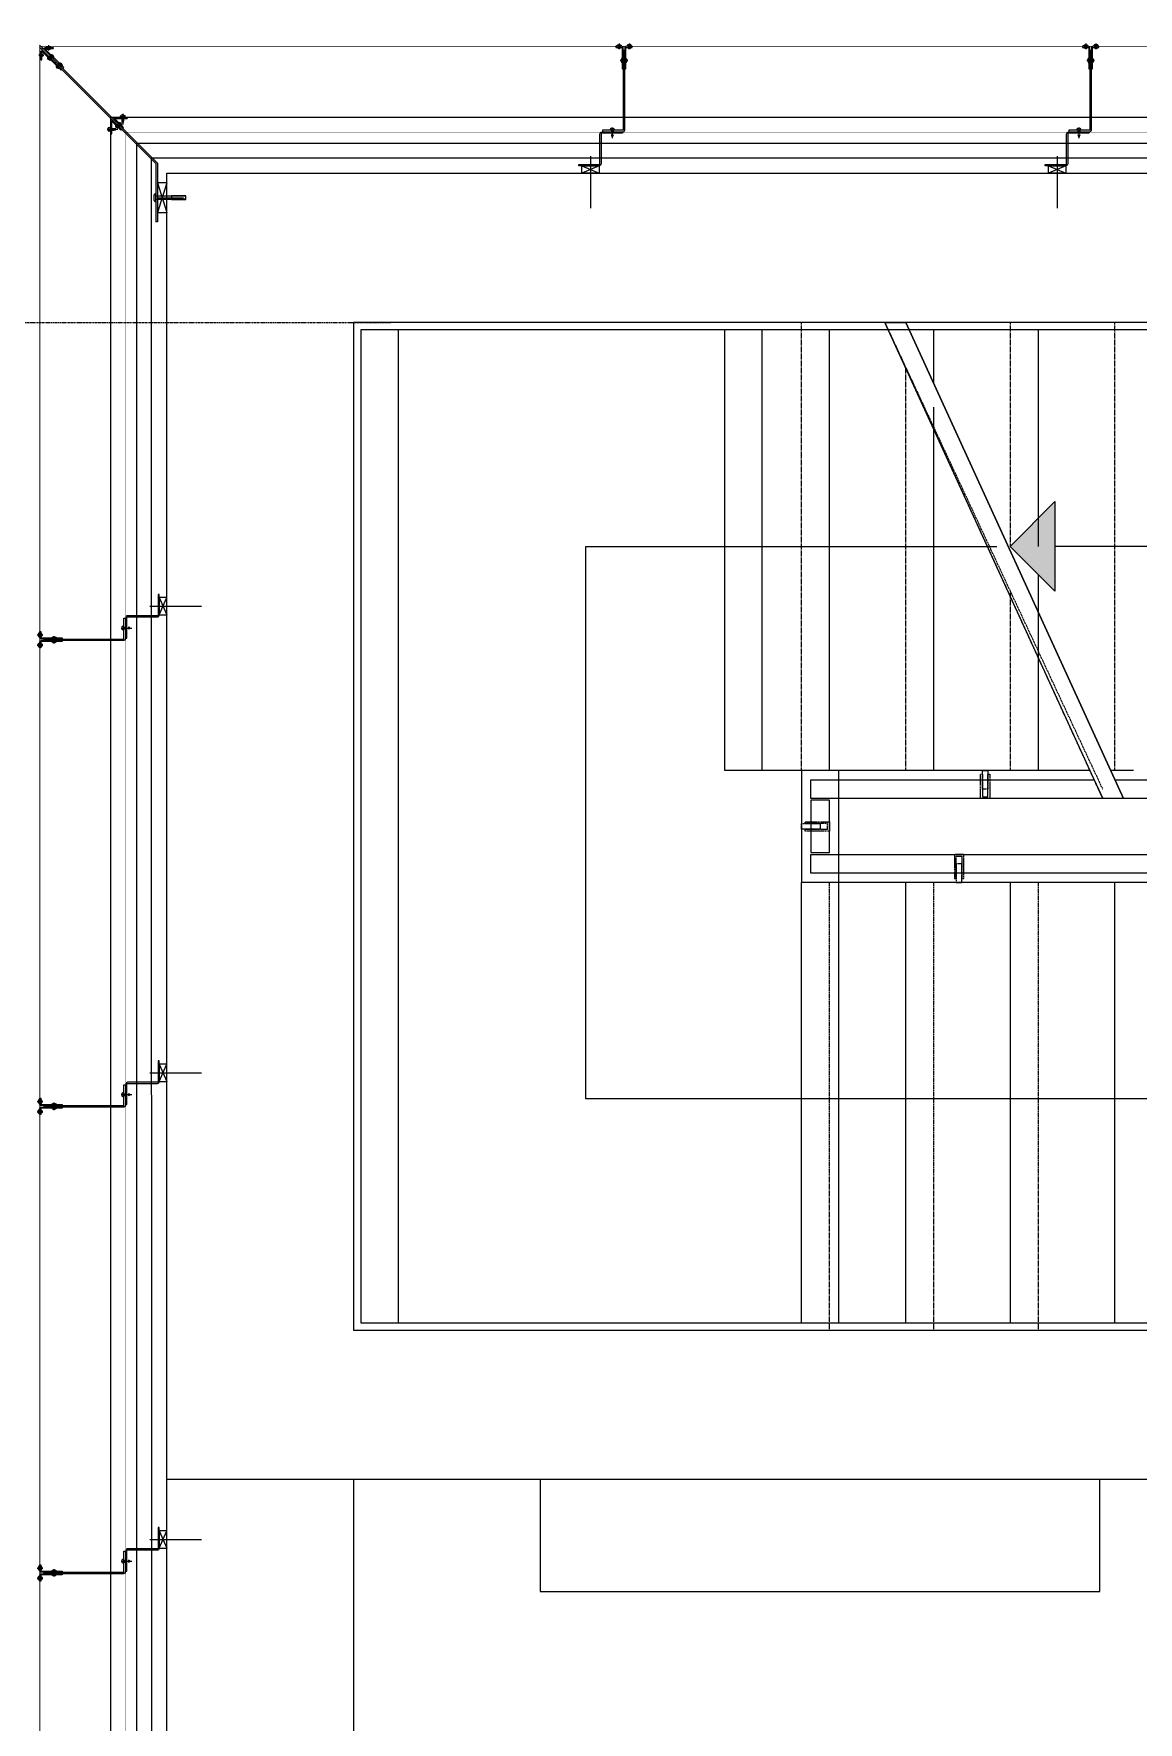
# Model space of a CAD drawing. Extents: x -2749 to 23780, y -1311 to 8245.
# Drawn here: x 7071.9 to 7367.8, y 2410 to 2862.4 of the extents above; entities that cross this region are included whole.
import ezdxf
from ezdxf.xclip import XClip

# ---------------------------------------------------------------- set-up
doc = ezdxf.new("R2010")
doc.units = 0
doc.header["$MEASUREMENT"] = 0
doc.header["$XCLIPFRAME"] = 0
for name, pattern in [('DASHDOT2', [0.5, 0.25, -0.125, 0, -0.125]), ('DOT2', [0.125, 0, -0.125]), ('HIDDEN', [0.375, 0.25, -0.125])]:
    doc.linetypes.add(name, pattern=pattern)
doc.layers.get('0').update_dxf_attribs({"color": 9, "lineweight": 9})
for name, color, linetype, lineweight in [('01', 9, 'Continuous', 9), ('06B', 9, 'Continuous', 9), ('06D', 9, 'Continuous', 9), ('10', 9, 'Continuous', 9), ('14', 9, 'Continuous', 9), ('19', 9, 'Continuous', 9), ('19D', 9, 'DOT2', 9), ('20', 9, 'DOT2', 9), ('24', 9, 'DASHDOT2', 9), ('33', 9, 'BATTING', 9), ('35', 9, 'Continuous', 9), ('40', 9, 'Continuous', 9), ('40B', 9, 'Continuous', 9)]:
    doc.layers.add(name, color=color, linetype=linetype, lineweight=lineweight)
doc.linetypes.add('BATTING', pattern='A,0.0001,-0.1,[134,ltypeshp.shx,S=0.1,R=0,X=-0.1,Y=0],-0.2,[134,ltypeshp.shx,S=0.1,R=180,X=0.1,Y=0],-0.1', length=0.4001)

# ---------------------------------------------------------------- blocks, each defined once
blk = doc.blocks.new('p-cephe_kose profili')
at = {"linetype": 'Continuous', "lineweight": 13}
for p, q in [((-2.75, 12.75), (-3.15, 12.75)), ((-3.15, -2.87), (-3.15, 12.75)), ((-2.75, -3.03), (-2.75, 12.75)), ((-3.15, -2.87), (-30.14, -29.86)), ((-2.75, -3.03), (-29.86, -30.14)), ((-34, -30.65), (-34, -32.75)), ((-34, -30.65), (-33.7, -30.65)), ((-33.85, -33.57), (-30.14, -29.86)), ((-33.7, -30.65), (-33.7, -32.75)), ((-33.57, -33.85), (-29.86, -30.14)), ((-33.53, -32.82), (-28.58, -27.87)), ((-33.32, -33.03), (-28.37, -28.08)), ((-28.08, -28.37), (-33.03, -33.32)), ((-27.87, -28.58), (-32.82, -33.53)), ((-30.14, -29.86), (-29.86, -30.14)), ((-29.86, -30.14), (-30.14, -29.86)), ((-28.37, -28.08), (-28.58, -27.87)), ((-28.08, -28.37), (-27.87, -28.58)), ((-33.85, -33.57), (-40.45, -40.17)), ((-33.57, -33.85), (-40.17, -40.45)), ((-33.57, -33.85), (-33.85, -33.57)), ((-32.75, -33.7), (-30.65, -33.7)), ((-32.75, -34), (-30.65, -34)), ((-30.65, -34), (-30.65, -33.7)), ((-40.45, -40.17), (-40.17, -40.45))]:
    blk.add_line(p, q, dxfattribs=at)
at = {"linetype": 'Continuous', "lineweight": 5}
for p, q in [((-2.75, 2.25), (-0.25, 10.25)), ((-0.25, 2.25), (-2.75, 10.25)), ((-3.15, 6.69), (1.05, 6.69)), ((1.05, 5.81), (-3.15, 5.81)), ((-2.73, 6.25), (4.2, 6.25)), ((4.85, 6.62), (1.05, 6.62)), ((4.85, 5.88), (1.05, 5.88))]:
    blk.add_line(p, q, dxfattribs=at)
for p, q in [((-16.23, -12.06), (-13.36, -12.06)), ((-15.99, -11.97), (-15.95, -11.97)), ((-15.99, -12.15), (-15.95, -12.15)), ((-15.95, -11.97), (-15.95, -12.15)), ((-15.5, -12.68), (-15.5, -11.44)), ((-15.41, -11.82), (-15.23, -11.82)), ((-15.41, -12.3), (-15.32, -12.3)), ((-15.32, -12.3), (-15.14, -12.3)), ((-15.3, -12.02), (-15.28, -12.37)), ((-15.23, -11.82), (-15.05, -11.82)), ((-15.19, -11.74), (-15.1, -12.37)), ((-15.14, -12.3), (-14.96, -12.3)), ((-15.05, -11.82), (-14.87, -11.82)), ((-15.01, -11.74), (-14.92, -12.37)), ((-14.96, -12.3), (-14.78, -12.3)), ((-14.87, -11.82), (-14.69, -11.82)), ((-14.83, -11.74), (-14.74, -12.37)), ((-14.78, -12.3), (-14.6, -12.3)), ((-14.69, -11.82), (-14.51, -11.82)), ((-14.65, -11.74), (-14.56, -12.37)), ((-14.6, -12.3), (-14.42, -12.3)), ((-14.51, -11.82), (-14.33, -11.82)), ((-14.47, -11.74), (-14.38, -12.37)), ((-14.42, -12.3), (-14.24, -12.3)), ((-14.33, -11.82), (-13.6, -12.06)), ((-14.29, -11.74), (-14.2, -12.37)), ((-14.24, -12.3), (-13.6, -12.06)), ((-14.1, -11.79), (-14.03, -12.33)), ((-12.06, -16.24), (-12.06, -13.37)), ((-12.68, -15.51), (-11.44, -15.51)), ((-11.74, -14.3), (-12.37, -14.21)), ((-11.74, -14.48), (-12.37, -14.39)), ((-11.74, -14.66), (-12.37, -14.57)), ((-11.74, -14.84), (-12.37, -14.75)), ((-11.74, -15.02), (-12.37, -14.93)), ((-11.74, -15.2), (-12.37, -15.11)), ((-12.02, -15.31), (-12.37, -15.29)), ((-11.79, -14.11), (-12.33, -14.03)), ((-12.3, -14.25), (-12.06, -13.61)), ((-12.3, -14.43), (-12.3, -14.25)), ((-12.3, -14.61), (-12.3, -14.43)), ((-12.3, -14.79), (-12.3, -14.61)), ((-12.3, -14.97), (-12.3, -14.79)), ((-12.3, -15.15), (-12.3, -14.97)), ((-12.3, -15.33), (-12.3, -15.15)), ((-12.3, -15.42), (-12.3, -15.33)), ((-12.15, -15.99), (-12.15, -15.96)), ((-11.97, -15.96), (-12.15, -15.96)), ((-11.82, -14.34), (-12.06, -13.61)), ((-11.97, -15.99), (-11.97, -15.96)), ((-11.82, -14.52), (-11.82, -14.34)), ((-11.82, -14.7), (-11.82, -14.52)), ((-11.82, -14.88), (-11.82, -14.7)), ((-11.82, -15.06), (-11.82, -14.88)), ((-11.82, -15.24), (-11.82, -15.06)), ((-11.82, -15.42), (-11.82, -15.24))]:
    blk.add_line(p, q)
at = {"linetype": 'Continuous', "lineweight": 18}
for p, q in [((-15.25, -10.86), (-15.25, -14)), ((-15.25, -10.86), (-14.95, -10.86)), ((-14.95, -10.86), (-14.95, -14)), ((-14.78, -14.07), (-12.56, -11.86)), ((-14.57, -14.28), (-12.35, -12.07)), ((-12.07, -12.35), (-14.28, -14.57)), ((-11.86, -12.56), (-14.07, -14.78)), ((-12.35, -12.07), (-12.56, -11.86)), ((-12.07, -12.35), (-11.86, -12.56)), ((-14, -14.95), (-10.86, -14.95)), ((-14, -15.25), (-10.86, -15.25)), ((-10.86, -15.25), (-10.86, -14.95))]:
    blk.add_line(p, q, dxfattribs=at)
at = {"lineweight": 5}
for p, q in [((-13.02, -13.73), (-13.73, -13.02)), ((-13.29, -13.01), (-13.66, -13.38)), ((-13.65, -12.66), (-12.44, -13.86)), ((-13.29, -13.01), (-13.52, -13.23)), ((-13.52, -13.23), (-13.29, -13.01)), ((-13.29, -13.01), (-12.92, -12.64)), ((-13.29, -13.01), (-13.07, -12.79)), ((-13.07, -12.79), (-13.29, -13.01)), ((-12.57, -13.28), (-13.28, -12.57)), ((-12.8, -13.5), (-13.27, -13.98)), ((-12.8, -13.5), (-12.32, -13.03)), ((-34.1, -31.92), (-34.1, -31.37)), ((-34.1, -31.66), (-33.7, -31.66)), ((-33.7, -31.92), (-33.7, -31.48)), ((-33.7, -31.92), (-33.7, -31.66)), ((-33.7, -31.66), (-33.7, -31.92)), ((-31.22, -31.93), (-31.93, -31.22)), ((-31.49, -31.21), (-31.86, -31.58)), ((-31.85, -30.86), (-30.64, -32.06)), ((-31.49, -31.21), (-31.71, -31.43)), ((-31.71, -31.43), (-31.49, -31.21)), ((-31.49, -31.21), (-31.12, -30.84)), ((-31.49, -31.21), (-31.27, -30.99)), ((-31.27, -30.99), (-31.49, -31.21)), ((-30.77, -31.48), (-31.48, -30.77)), ((-31, -31.7), (-30.52, -31.23)), ((-28.94, -29.65), (-29.65, -28.94)), ((-29.22, -28.93), (-29.59, -29.3)), ((-29.57, -28.58), (-28.37, -29.78)), ((-29.22, -28.93), (-29.44, -29.16)), ((-29.44, -29.16), (-29.22, -28.93)), ((-29.22, -28.93), (-28.84, -28.56)), ((-29.22, -28.93), (-28.99, -28.71)), ((-28.99, -28.71), (-29.22, -28.93)), ((-28.5, -29.21), (-29.21, -28.5)), ((-28.72, -29.43), (-29.2, -29.91)), ((-28.72, -29.43), (-28.24, -28.95)), ((-34.6, -31.92), (-33.2, -31.92)), ((-34.1, -31.92), (-34.1, -32.47)), ((-34.1, -32.18), (-33.7, -32.18)), ((-33.7, -31.92), (-33.7, -32.36)), ((-33.7, -31.92), (-33.7, -32.18)), ((-33.7, -32.18), (-33.7, -31.92)), ((-31.92, -34.1), (-32.47, -34.1)), ((-31.92, -33.7), (-32.36, -33.7)), ((-31.92, -33.7), (-32.18, -33.7)), ((-32.18, -33.7), (-31.92, -33.7)), ((-32.18, -34.1), (-32.18, -33.7)), ((-31.92, -34.6), (-31.92, -33.2)), ((-31.92, -33.7), (-31.66, -33.7)), ((-31.92, -33.7), (-31.48, -33.7)), ((-31.66, -33.7), (-31.92, -33.7)), ((-31.92, -34.1), (-31.37, -34.1)), ((-31.66, -34.1), (-31.66, -33.7)), ((-31, -31.7), (-31.47, -32.18))]:
    blk.add_line(p, q, dxfattribs=at)
at = {"lineweight": 0}
blk.add_line((-34, -32.75), (-34, -30.75), dxfattribs=at)
at = {"linetype": 'Continuous', "lineweight": 5}
for points in [[(-2.75, 10.25), (-0.25, 10.25), (-0.25, 2.25), (-2.75, 2.25)], [(1.05, 6.75), (4.85, 6.75), (4.85, 5.75), (1.05, 5.75)]]:
    blk.add_lwpolyline(points, close=True, dxfattribs=at)
blk.add_lwpolyline([(-38.03, -37.75), (-37.75, -38.03)])
for centre, radius, start, end in [((-14.88, -12.06), 1.11, 166.6402, 175.4788), ((-14.88, -12.06), 1.11, 184.5212, 193.3598), ((-15.5, -11.91), 0.473, 90, 166.6402), ((-15.5, -12.21), 0.473, 193.3598, 270), ((-15.41, -11.73), 0.09, 180, 270), ((-15.41, -12.39), 0.09, 90, 180), ((-12.21, -15.51), 0.473, 180, 256.6402), ((-12.39, -15.42), 0.09, 270, 0), ((-12.06, -14.89), 1.11, 256.6402, 265.4788), ((-12.06, -14.89), 1.11, 274.5212, 283.3598), ((-11.73, -15.42), 0.09, 180, 270), ((-11.91, -15.51), 0.473, 283.3598, 360)]:
    blk.add_arc(centre, radius, start, end)
at = {"lineweight": 5}
for centre, radius, start, end in [((-13.35, -12.95), 0.57, 67.9194, 202.0806), ((-13.23, -13.07), 0.909, 267.075, 2.925), ((-33.62, -31.92), 0.732, 131.1905, 228.8095), ((-33.83, -31.92), 0.46, 286.9574, 73.0426), ((-31.55, -31.15), 0.57, 67.9194, 202.0806), ((-31.43, -31.27), 0.909, 267.075, 2.925), ((-29.27, -28.88), 0.57, 67.9194, 202.0806), ((-29.15, -29), 0.909, 267.075, 2.925), ((-31.92, -33.62), 0.732, 221.1905, 318.8095), ((-31.92, -33.83), 0.46, 16.9574, 163.0426)]:
    blk.add_arc(centre, radius, start, end, dxfattribs=at)
at = {"linetype": 'Continuous', "lineweight": 18}
for centre, radius, start, end in [((-14.85, -14), 0.4, 180, 315), ((-14.85, -14), 0.1, 180, 315), ((-14, -14.85), 0.4, 135, 270), ((-14, -14.85), 0.1, 135, 270)]:
    blk.add_arc(centre, radius, start, end, dxfattribs=at)
at = {"linetype": 'Continuous', "lineweight": 13}
for centre, radius, start, end in [((-33.6, -32.75), 0.4, 180, 315), ((-33.6, -32.75), 0.1, 180, 315), ((-32.75, -33.6), 0.4, 135, 270), ((-32.75, -33.6), 0.1, 135, 270)]:
    blk.add_arc(centre, radius, start, end, dxfattribs=at)
at = {"linetype": 'Continuous', "lineweight": 5}
blk.add_rational_spline([(-3.15, 7.25), (-3.22, 7.25), (-3.29, 7.25), (-3.63, 7.25), (-3.68, 6.91), (-3.7, 6.83), (-3.71, 6.75), (-3.79, 6.25), (-3.71, 5.75), (-3.7, 5.67), (-3.68, 5.59), (-3.63, 5.25), (-3.29, 5.25), (-3.22, 5.25), (-3.15, 5.25), (-3.15, 6.25), (-3.15, 7.25)], [1, 1, 1, 0.760917374327, 1, 1, 1, 1, 1, 1, 1, 0.760917374327, 1, 1, 1, 1, 1], degree=2, knots=[0, 0, 0, 1, 1, 2, 2, 3, 3, 4, 4, 5, 5, 6, 6, 7, 7, 8, 8, 8], dxfattribs=at)
blk = doc.blocks.new('p- alum kaplama profil')
at = {"lineweight": 13}
blk.add_lwpolyline([(7.12, 12.59), (7.12, 26.49)], dxfattribs=at)
at = {"lineweight": 18}
blk.add_lwpolyline([(4.09, 6.16), (-1.41, 6.16), (-1.41, 6.46), (4.09, 6.46, 0.414214), (4.29, 6.66), (4.29, 14.66, -0.414214), (4.79, 15.16), (10.29, 15.16), (10.29, 14.86), (4.79, 14.86, 0.414214), (4.59, 14.66), (4.59, 6.66, -0.414214)], format="xyb", close=True, dxfattribs=at)
at = {"lineweight": 5}
blk.add_lwpolyline([(9.44, 15.16), (4.79, 15.16), (4.79, 17.16), (9.44, 17.16)], close=True, dxfattribs=at)
for points in [[(4.79, 15.16), (9.44, 17.16)], [(9.44, 15.16), (4.79, 17.16)]]:
    blk.add_lwpolyline(points, dxfattribs=at)
blk.add_lwpolyline([(-2.06, 5.56), (-2.06, -2.34), (-2.06, -15.69), (-1.66, -15.69), (-1.66, -2.34), (-1.66, 5.56), (-1.66, 5.56), (-1.66, 5.57), (-1.66, 5.57), (-1.66, 5.58), (-1.66, 5.58), (-1.65, 5.59), (-1.65, 5.59), (-1.65, 5.59), (-1.65, 5.6), (-1.65, 5.6), (-1.64, 5.61), (-1.64, 5.61), (-1.64, 5.62), (-1.64, 5.62), (-1.63, 5.62), (-1.63, 5.63), (-1.63, 5.63), (-1.62, 5.63), (-1.62, 5.64), (-1.61, 5.64), (-1.61, 5.64), (-1.61, 5.64), (-1.6, 5.65), (-1.6, 5.65), (-1.59, 5.65), (-1.59, 5.65), (-1.58, 5.65), (-1.58, 5.65), (-1.57, 5.66), (-1.57, 5.66), (-1.56, 5.66), (-1.56, 5.66), (3.94, 5.66), (3.94, 6.06), (-1.56, 6.06), (-1.58, 6.06), (-1.61, 6.05), (-1.63, 6.05), (-1.66, 6.05), (-1.68, 6.04), (-1.7, 6.03), (-1.73, 6.03), (-1.75, 6.02), (-1.77, 6.01), (-1.79, 6), (-1.82, 5.99), (-1.84, 5.97), (-1.86, 5.96), (-1.88, 5.94), (-1.89, 5.93), (-1.91, 5.91), (-1.93, 5.89), (-1.95, 5.87), (-1.96, 5.85), (-1.97, 5.83), (-1.99, 5.81), (-2, 5.79), (-2.01, 5.77), (-2.02, 5.75), (-2.03, 5.72), (-2.04, 5.7), (-2.04, 5.68), (-2.05, 5.65), (-2.05, 5.63), (-2.06, 5.61), (-2.06, 5.58)], close=True)
blk.add_lwpolyline([(-1.66, -2.34), (-2.06, -2.34)])
for points in [[(-2.36, -10.84), (-2.36, -16.39), (-2.36, -16.39, -0.414214), (-2.51, -16.54), (-2.51, -16.54), (-4.06, -16.54), (-4.06, -16.84), (-2.51, -16.84), (-2.51, -16.84, 0.414214), (-2.06, -16.39), (-2.06, -10.84)], [(-1.36, -10.84), (-1.66, -10.84), (-1.66, -16.39, 0.414214), (-1.21, -16.84), (-1.21, -16.84), (0.34, -16.84), (0.34, -16.54), (-1.21, -16.54), (-1.21, -16.54, -0.414214), (-1.36, -16.39), (-1.36, -16.39)]]:
    blk.add_lwpolyline(points, format="xyb", close=True)
for points in [[(0.67, 5.66, -10), (1.91, 5.66, -10)], [(0.67, 5.66, -10), (0.67, 5.64, -10), (0.67, 5.62, -10), (0.67, 5.6, -10), (0.68, 5.58, -10), (0.68, 5.56, -10), (0.69, 5.54, -10), (0.69, 5.52, -10), (0.7, 5.5, -10), (0.7, 5.48, -10), (0.71, 5.46, -10), (0.72, 5.45, -10), (0.73, 5.43, -10), (0.74, 5.41, -10), (0.75, 5.4, -10), (0.76, 5.38, -10), (0.77, 5.36, -10), (0.79, 5.35, -10), (0.8, 5.33, -10), (0.81, 5.32, -10), (0.83, 5.31, -10), (0.84, 5.29, -10), (0.86, 5.28, -10), (0.87, 5.27, -10), (0.89, 5.26, -10), (0.91, 5.25, -10), (0.92, 5.24, -10), (0.94, 5.23, -10), (0.96, 5.22, -10), (0.98, 5.21, -10), (1, 5.21, -10), (1.02, 5.2, -10), (1.03, 5.2, -10)], [(0.96, 5.66, -10), (0.97, 5.66, -10), (0.97, 5.66, -10), (0.97, 5.66, -10), (0.98, 5.66, -10), (0.98, 5.66, -10), (0.99, 5.66, -10), (0.99, 5.66, -10), (1, 5.66, -10), (1, 5.67, -10), (1, 5.67, -10), (1.01, 5.67, -10), (1.01, 5.67, -10), (1.01, 5.67, -10), (1.02, 5.68, -10), (1.02, 5.68, -10), (1.02, 5.68, -10), (1.03, 5.69, -10), (1.03, 5.69, -10), (1.03, 5.69, -10), (1.04, 5.7, -10), (1.04, 5.7, -10), (1.04, 5.7, -10), (1.04, 5.71, -10), (1.04, 5.71, -10), (1.05, 5.72, -10), (1.05, 5.72, -10), (1.05, 5.72, -10), (1.05, 5.73, -10), (1.05, 5.73, -10), (1.05, 5.74, -10), (1.05, 5.74, -10), (1.05, 5.75, -10)], [(1.61, 6.87, -10), (0.98, 6.96, -10)], [(1.33, 5.85, -10), (0.98, 5.88, -10)], [(1.56, 7.05, -10), (1.02, 7.13, -10)], [(1.03, 5.2, -10), (1.04, 5.2, -10), (1.05, 5.19, -10), (1.05, 5.19, -10), (1.06, 5.19, -10), (1.06, 5.19, -10), (1.07, 5.19, -10), (1.07, 5.19, -10), (1.08, 5.19, -10), (1.08, 5.19, -10), (1.09, 5.19, -10), (1.09, 5.18, -10), (1.1, 5.18, -10), (1.1, 5.18, -10), (1.11, 5.18, -10), (1.11, 5.18, -10), (1.12, 5.18, -10), (1.12, 5.18, -10), (1.13, 5.18, -10), (1.13, 5.18, -10), (1.14, 5.18, -10), (1.15, 5.18, -10), (1.15, 5.18, -10), (1.16, 5.17, -10), (1.16, 5.17, -10), (1.17, 5.17, -10), (1.17, 5.17, -10), (1.18, 5.17, -10), (1.18, 5.17, -10), (1.19, 5.17, -10), (1.19, 5.17, -10), (1.2, 5.17, -10), (1.2, 5.17, -10)], [(1.05, 6.91, -10), (1.29, 7.56, -10)], [(1.05, 5.83, -10), (1.05, 6.01, -10)], [(1.05, 5.75, -10), (1.05, 5.83, -10)], [(1.2, 5.17, -10), (1.2, 5.2, -10)], [(1.38, 5.2, -10), (1.2, 5.2, -10)], [(1.29, 4.93, -10), (1.29, 7.8, -10)], [(1.53, 6.82, -10), (1.29, 7.56, -10)], [(1.29, 6.16, -10), (1.29, 6.26, -10)], [(1.38, 5.17, -10), (1.38, 5.2, -10)], [(1.38, 5.17, -10), (1.38, 5.17, -10), (1.39, 5.17, -10), (1.39, 5.17, -10), (1.4, 5.17, -10), (1.41, 5.17, -10), (1.41, 5.17, -10), (1.42, 5.17, -10), (1.42, 5.17, -10), (1.43, 5.17, -10), (1.43, 5.18, -10), (1.44, 5.18, -10), (1.44, 5.18, -10), (1.45, 5.18, -10), (1.45, 5.18, -10), (1.46, 5.18, -10), (1.46, 5.18, -10), (1.47, 5.18, -10), (1.47, 5.18, -10), (1.48, 5.18, -10), (1.48, 5.18, -10), (1.49, 5.18, -10), (1.5, 5.19, -10), (1.5, 5.19, -10), (1.51, 5.19, -10), (1.51, 5.19, -10), (1.52, 5.19, -10), (1.52, 5.19, -10), (1.53, 5.19, -10), (1.53, 5.19, -10), (1.54, 5.19, -10), (1.54, 5.2, -10), (1.55, 5.2, -10)], [(1.53, 5.75, -10), (1.53, 5.92, -10)], [(1.53, 5.75, -10), (1.53, 5.74, -10), (1.53, 5.74, -10), (1.53, 5.73, -10), (1.53, 5.73, -10), (1.53, 5.72, -10), (1.54, 5.72, -10), (1.54, 5.72, -10), (1.54, 5.71, -10), (1.54, 5.71, -10), (1.54, 5.7, -10), (1.54, 5.7, -10), (1.55, 5.7, -10), (1.55, 5.69, -10), (1.55, 5.69, -10), (1.55, 5.69, -10), (1.56, 5.68, -10), (1.56, 5.68, -10), (1.56, 5.68, -10), (1.57, 5.67, -10), (1.57, 5.67, -10), (1.58, 5.67, -10), (1.58, 5.67, -10), (1.58, 5.67, -10), (1.59, 5.66, -10), (1.59, 5.66, -10), (1.6, 5.66, -10), (1.6, 5.66, -10), (1.6, 5.66, -10), (1.61, 5.66, -10), (1.61, 5.66, -10), (1.62, 5.66, -10), (1.62, 5.66, -10)], [(1.55, 5.2, -10), (1.57, 5.2, -10), (1.59, 5.21, -10), (1.6, 5.21, -10), (1.62, 5.22, -10), (1.64, 5.23, -10), (1.66, 5.24, -10), (1.68, 5.25, -10), (1.69, 5.26, -10), (1.71, 5.27, -10), (1.73, 5.28, -10), (1.74, 5.29, -10), (1.76, 5.31, -10), (1.77, 5.32, -10), (1.78, 5.33, -10), (1.8, 5.35, -10), (1.81, 5.36, -10), (1.82, 5.38, -10), (1.83, 5.4, -10), (1.84, 5.41, -10), (1.85, 5.43, -10), (1.86, 5.45, -10), (1.87, 5.46, -10), (1.88, 5.48, -10), (1.89, 5.5, -10), (1.89, 5.52, -10), (1.9, 5.54, -10), (1.9, 5.56, -10), (1.9, 5.58, -10), (1.91, 5.6, -10), (1.91, 5.62, -10), (1.91, 5.64, -10), (1.91, 5.66, -10)], [(-2.86, -13.04, 0), (-0.86, -13.04, 0)], [(-2.36, -12.52, 0), (-2.4, -12.53, 0), (-2.43, -12.56, 0), (-2.47, -12.58, 0), (-2.5, -12.6, 0), (-2.53, -12.63, 0), (-2.56, -12.66, 0), (-2.59, -12.69, 0), (-2.61, -12.73, 0), (-2.63, -12.76, 0), (-2.65, -12.8, 0), (-2.67, -12.84, 0), (-2.68, -12.88, 0), (-2.69, -12.92, 0), (-2.7, -12.96, 0), (-2.71, -13, 0), (-2.71, -13.04, 0), (-2.71, -13.08, 0), (-2.7, -13.13, 0), (-2.69, -13.17, 0), (-2.68, -13.21, 0), (-2.67, -13.25, 0), (-2.65, -13.28, 0), (-2.63, -13.32, 0), (-2.61, -13.36, 0), (-2.59, -13.39, 0), (-2.56, -13.42, 0), (-2.53, -13.45, 0), (-2.5, -13.48, 0), (-2.47, -13.51, 0), (-2.43, -13.53, 0), (-2.4, -13.55, 0), (-2.36, -13.57, 0)], [(-2.36, -13.04, 0), (-2.36, -12.52, 0)], [(-2.36, -13.04, 0), (-2.36, -12.73, 0)], [(-2.36, -12.73, 0), (-2.36, -13.04, 0)], [(-1.36, -12.73, 0), (-2.36, -12.73, 0)], [(-2.36, -13.04, 0), (-2.36, -13.36, 0)], [(-2.36, -13.04, 0), (-2.36, -13.57, 0)], [(-2.36, -13.36, 0), (-2.36, -13.04, 0)], [(-1.36, -13.36, 0), (-2.36, -13.36, 0)], [(-1.36, -13.04, 0), (-1.36, -12.37, 0)], [(-1.36, -13.72, 0), (-1.32, -13.68, 0), (-1.29, -13.65, 0), (-1.26, -13.61, 0), (-1.23, -13.58, 0), (-1.2, -13.54, 0), (-1.18, -13.5, 0), (-1.16, -13.45, 0), (-1.14, -13.41, 0), (-1.12, -13.37, 0), (-1.1, -13.32, 0), (-1.09, -13.28, 0), (-1.08, -13.23, 0), (-1.07, -13.18, 0), (-1.06, -13.14, 0), (-1.06, -13.09, 0), (-1.06, -13.04, 0), (-1.06, -12.99, 0), (-1.06, -12.95, 0), (-1.07, -12.9, 0), (-1.08, -12.85, 0), (-1.09, -12.81, 0), (-1.1, -12.76, 0), (-1.12, -12.72, 0), (-1.14, -12.67, 0), (-1.16, -12.63, 0), (-1.18, -12.59, 0), (-1.2, -12.55, 0), (-1.23, -12.51, 0), (-1.26, -12.47, 0), (-1.29, -12.43, 0), (-1.32, -12.4, 0), (-1.36, -12.37, 0)], [(-1.36, -13.04, 0), (-1.36, -13.72, 0)], [(-3.84, -17.04, 0), (-3.81, -17.07, 0), (-3.78, -17.1, 0), (-3.75, -17.12, 0), (-3.72, -17.15, 0), (-3.69, -17.17, 0), (-3.66, -17.19, 0), (-3.62, -17.21, 0), (-3.59, -17.23, 0), (-3.55, -17.24, 0), (-3.52, -17.26, 0), (-3.48, -17.27, 0), (-3.44, -17.28, 0), (-3.4, -17.28, 0), (-3.36, -17.29, 0), (-3.32, -17.29, 0), (-3.29, -17.29, 0), (-3.25, -17.29, 0), (-3.21, -17.29, 0), (-3.17, -17.28, 0), (-3.13, -17.28, 0), (-3.09, -17.27, 0), (-3.06, -17.26, 0), (-3.02, -17.24, 0), (-2.98, -17.23, 0), (-2.95, -17.21, 0), (-2.91, -17.19, 0), (-2.88, -17.17, 0), (-2.85, -17.15, 0), (-2.82, -17.12, 0), (-2.79, -17.1, 0), (-2.76, -17.07, 0), (-2.73, -17.04, 0)], [(-3.29, -17.04, 0), (-3.84, -17.04, 0)], [(-2.85, -16.54, 0), (-2.86, -16.51, 0), (-2.87, -16.47, 0), (-2.89, -16.44, 0), (-2.91, -16.41, 0), (-2.93, -16.38, 0), (-2.96, -16.35, 0), (-2.98, -16.33, 0), (-3.01, -16.31, 0), (-3.04, -16.29, 0), (-3.07, -16.27, 0), (-3.11, -16.25, 0), (-3.14, -16.24, 0), (-3.18, -16.23, 0), (-3.21, -16.22, 0), (-3.25, -16.22, 0), (-3.29, -16.22, 0), (-3.32, -16.22, 0), (-3.36, -16.22, 0), (-3.39, -16.23, 0), (-3.43, -16.24, 0), (-3.46, -16.25, 0), (-3.5, -16.27, 0), (-3.53, -16.29, 0), (-3.56, -16.31, 0), (-3.59, -16.33, 0), (-3.61, -16.35, 0), (-3.64, -16.38, 0), (-3.66, -16.41, 0), (-3.68, -16.44, 0), (-3.7, -16.47, 0), (-3.71, -16.51, 0), (-3.73, -16.54, 0)], [(-3.29, -16.54, 0), (-3.73, -16.54, 0)], [(-3.29, -16.54, 0), (-3.55, -16.54, 0)], [(-3.55, -16.54, 0), (-3.29, -16.54, 0)], [(-3.55, -17.04, 0), (-3.55, -16.54, 0)], [(-3.29, -17.54, 0), (-3.29, -16.04, 0)], [(-3.29, -16.54, 0), (-2.85, -16.54, 0)], [(-3.29, -16.54, 0), (-3.03, -16.54, 0)], [(-3.03, -16.54, 0), (-3.29, -16.54, 0)], [(-3.29, -17.04, 0), (-2.73, -17.04, 0)], [(-3.03, -17.04, 0), (-3.03, -16.54, 0)], [(-0.56, -17.04, 0), (-1.11, -17.04, 0)], [(0, -17.04, 0), (-0.03, -17.07, 0), (-0.06, -17.1, 0), (-0.09, -17.12, 0), (-0.12, -17.15, 0), (-0.15, -17.17, 0), (-0.18, -17.19, 0), (-0.22, -17.21, 0), (-0.25, -17.23, 0), (-0.29, -17.24, 0), (-0.33, -17.26, 0), (-0.36, -17.27, 0), (-0.4, -17.28, 0), (-0.44, -17.28, 0), (-0.48, -17.29, 0), (-0.52, -17.29, 0), (-0.56, -17.29, 0), (-0.59, -17.29, 0), (-0.63, -17.29, 0), (-0.67, -17.28, 0), (-0.71, -17.28, 0), (-0.75, -17.27, 0), (-0.79, -17.26, 0), (-0.82, -17.24, 0), (-0.86, -17.23, 0), (-0.89, -17.21, 0), (-0.93, -17.19, 0), (-0.96, -17.17, 0), (-0.99, -17.15, 0), (-1.02, -17.12, 0), (-1.05, -17.1, 0), (-1.08, -17.07, 0), (-1.11, -17.04, 0)], [(-1, -16.54, 0), (-0.98, -16.51, 0), (-0.97, -16.47, 0), (-0.95, -16.44, 0), (-0.93, -16.41, 0), (-0.91, -16.38, 0), (-0.88, -16.35, 0), (-0.86, -16.33, 0), (-0.83, -16.31, 0), (-0.8, -16.29, 0), (-0.77, -16.27, 0), (-0.73, -16.25, 0), (-0.7, -16.24, 0), (-0.66, -16.23, 0), (-0.63, -16.22, 0), (-0.59, -16.22, 0), (-0.56, -16.22, 0), (-0.52, -16.22, 0), (-0.48, -16.22, 0), (-0.45, -16.23, 0), (-0.41, -16.24, 0), (-0.38, -16.25, 0), (-0.34, -16.27, 0), (-0.31, -16.29, 0), (-0.28, -16.31, 0), (-0.25, -16.33, 0), (-0.23, -16.35, 0), (-0.2, -16.38, 0), (-0.18, -16.41, 0), (-0.16, -16.44, 0), (-0.14, -16.47, 0), (-0.13, -16.51, 0), (-0.12, -16.54, 0)], [(-0.56, -16.54, 0), (-1, -16.54, 0)], [(-0.56, -16.54, 0), (-0.82, -16.54, 0)], [(-0.82, -16.54, 0), (-0.56, -16.54, 0)], [(-0.82, -17.04, 0), (-0.82, -16.54, 0)], [(-0.56, -17.54, 0), (-0.56, -16.04, 0)], [(-0.56, -16.54, 0), (-0.3, -16.54, 0)], [(-0.56, -16.54, 0), (-0.12, -16.54, 0)], [(-0.3, -16.54, 0), (-0.56, -16.54, 0)], [(-0.56, -17.04, 0), (0, -17.04, 0)], [(-0.3, -17.04, 0), (-0.3, -16.54, 0)]]:
    blk.add_polyline3d(points)
blk = doc.blocks.new('P-AKS_AUDI')
at = {"layer": '24'}
blk.add_lwpolyline([(-3840, 0), (-3500, 0)], dxfattribs=at)
blk = doc.blocks.new('p-lama profili')
at = {"layer": '20', "linetype": 'HIDDEN', "ltscale": 0.5}
blk.add_lwpolyline([(0.75, -0.45), (-0.75, -0.45), (-0.75, -6.5), (-1.25, -6.5), (-1.25, -0.45), (-1.25, -0.45), (-1.25, 0), (1.25, 0), (1.25, -0.45), (1.25, -0.45), (1.25, -6.5), (0.75, -6.5), (0.75, -0.45)], dxfattribs=at)
blk.add_lwpolyline([(-0.75, -2.5), (0.75, -2.5), (0.75, -7.5), (-0.75, -7.5)], close=True, dxfattribs=at)
blk = doc.blocks.new('1.KAT PLANI')
at = {"layer": '19'}
h = blk.add_hatch(color=256, dxfattribs=at)
h.dxf.hatch_style = 1
h.paths.add_polyline_path([(7345.44, 2737), (7345.44, 2713), (7333.42, 2725)])
at = {"layer": '01'}
blk.add_lwpolyline([(7167.5, 2515), (7702.5, 2515), (7702.5, 2430), (7907.5, 2430), (7907.5, 2390), (7662.5, 2390), (7662.5, 2475), (7157.5, 2475), (7157.5, 2390), (7107.5, 2390), (7107.5, 2515), (7107.5, 2825), (7907.5, 2825), (7907.5, 2785), (7157.5, 2785), (7157.5, 2515)], close=True, dxfattribs=at)
at = {"layer": '06B'}
for points in [[(7282.5, 2657.5), (7280, 2657.5), (7280, 2662.5), (7355.96, 2662.5), (7358.24, 2657.5), (7282.5, 2657.5), (7282.5, 2657.5)], [(7361.55, 2662.5), (7534.5, 2662.5), (7534.5, 2662.5), (7534.5, 2660), (7534.5, 2657.5), (7363.83, 2657.5), (7361.55, 2662.5)], [(7280, 2642.5), (7522, 2642.5), (7534.5, 2642.5), (7534.5, 2637.5), (7282.5, 2637.5), (7280, 2637.5), (7280, 2642.5)]]:
    blk.add_lwpolyline(points, dxfattribs=at)
blk.add_lwpolyline([(7285, 2643), (7285, 2657), (7280, 2657), (7280, 2643)], close=True, dxfattribs=at)
at = {"layer": '06D'}
for points in [[(7092.5, 1823.47), (7092.5, 2840), (7985.67, 2840)], [(7107.5, 1825), (7099.5, 1825), (7099.5, 2833), (7980, 2833), (7980, 2825)]]:
    blk.add_lwpolyline(points, dxfattribs=at)
blk.add_lwpolyline([(7207.5, 2445), (7357.5, 2445), (7357.5, 2475), (7207.5, 2475)], close=True, dxfattribs=at)
at = {"layer": '10'}
for points, const_width in [([(7073.5, 861.68), (7073.5, 2859), (10761.5, 2859), (10761.5, 1989.75)], 0.2), ([(7096.5, 1818.19), (7096.5, 2836), (7986.45, 2836)], 0.1)]:
    blk.add_lwpolyline(points, dxfattribs=dict(at, const_width=const_width))
at = {"layer": '14'}
blk.add_lwpolyline([(7982, 2819.3), (7982, 2803), (7980, 2803), (7909.5, 2803), (7909.5, 2785), (7909.5, 2763), (7890.5, 2763), (7890.5, 2783), (7704.5, 2783), (7704.5, 2763), (7685.5, 2763), (7685.5, 2783), (7159.5, 2783), (7159.5, 2517), (7685.5, 2517), (7685.5, 2657), (7704.5, 2657), (7704.5, 2627), (7890.5, 2627), (7890.5, 2657), (7909.5, 2657), (7909.5, 2580)], dxfattribs=at)
at = {"layer": '19', "linetype": 'Continuous'}
for points in [[(7285, 2665), (7285, 2783)], [(7313, 2768.61), (7313, 2782.82)], [(7341, 2725), (7341, 2783)], [(7313, 2665), (7313, 2762.31)], [(7341, 2665), (7341, 2717.44)], [(7277.5, 2665), (7277.5, 2635)], [(7354.86, 2665), (7285, 2665)], [(7366.5, 2665), (7360.45, 2665)], [(7529.5, 2635), (7277.5, 2635)], [(7277.5, 2517), (7277.5, 2635)], [(7305.5, 2517), (7305.5, 2635)], [(7333.5, 2517), (7333.5, 2635)], [(7361.5, 2517), (7361.5, 2635)]]:
    blk.add_lwpolyline(points, dxfattribs=at)
at = {"layer": '19'}
for points in [[(7363.83, 2657.5), (7358.24, 2657.5), (7299.91, 2785), (7305.5, 2785), (7363.83, 2657.5)], [(7363.83, 2657.5), (7305.5, 2785)], [(7363.83, 2657.5), (7305.5, 2785)], [(7509, 2577), (7219.75, 2577), (7219.75, 2725), (7329.86, 2725)], [(7537, 2725), (7345.44, 2725), (7345.44, 2725)]]:
    blk.add_lwpolyline(points, dxfattribs=at)
blk.add_lwpolyline([(7345.44, 2737), (7345.44, 2713), (7333.42, 2725)], close=True, dxfattribs=at)
at = {"layer": '19D', "linetype": 'HIDDEN'}
for points in [[(7277.5, 2665), (7277.5, 2785)], [(7358.24, 2657.5), (7299.91, 2785)], [(7333.5, 2725), (7333.5, 2785)], [(7361.5, 2665), (7361.5, 2785)], [(7305.5, 2665), (7305.5, 2773.02)], [(7333.5, 2665), (7333.5, 2713.02)], [(7285, 2515), (7285, 2635)], [(7313, 2515), (7313, 2635)], [(7341, 2515), (7341, 2635)]]:
    blk.add_lwpolyline(points, dxfattribs=at)
at = {"layer": '19D'}
blk.add_lwpolyline([(7358.24, 2660), (7299.91, 2785)], dxfattribs=at)
at = {"layer": '33', "ltscale": 0.4}
blk.add_lwpolyline([(7980, 2829), (7103.29, 2829), (7103.46, 1825)], dxfattribs=at)
at = {"layer": '35'}
blk.add_lwpolyline([(7285, 2665), (7257, 2665), (7257, 2783)], dxfattribs=at)
at = {"layer": '40'}
blk.add_lwpolyline([(7287.5, 2517), (7287.5, 2635), (7287.5, 2635), (7287.5, 2665), (7267, 2665), (7267, 2783), (7169.5, 2783), (7169.5, 2517)], close=True, dxfattribs=at)
at = {"layer": '40B'}
blk.add_lwpolyline([(7695, 2475), (7107.5, 2475), (7107.5, 2825), (7695, 2825)], close=True, dxfattribs=at)
for p, rotation in [((7326.75, 2657.5), 180), ((7285, 2650), 270)]:
    blk.add_blockref('p-lama profili', p, dxfattribs=dict(rotation=rotation))
at = {"xscale": -1}
blk.add_blockref('p-lama profili', (7319.75, 2642.5), dxfattribs=at)
at = {"layer": '10'}
ref = blk.add_blockref('p-cephe_kose profili', (7107.75, 2824.69), dxfattribs=dict(at, xscale=-1, rotation=180))
XClip(ref).set_block_clipping_path([(-34.3499915514, -40.3121291393), (19.7500084472, 39.6878697639)])
at = {"layer": '10', "rotation": 180}
for p in [(7228.14, 2842.16), (7353.14, 2842.16)]:
    blk.add_blockref('p- alum kaplama profil', p, dxfattribs=at)
at = {"layer": '10', "xscale": -1, "rotation": 270}
for p in [(7090.34, 2701.86), (7090.34, 2576.86), (7090.34, 2451.86)]:
    blk.add_blockref('p- alum kaplama profil', p, dxfattribs=at)
at = {"layer": '24'}
blk.add_blockref('P-AKS_AUDI', (10667.5, 2785), dxfattribs=at)

msp = doc.modelspace()

# ---------------------------------------------------------------- linework, layer by layer
at = {"layer": '35'}
msp.add_lwpolyline([(7285, 2665), (7257, 2665), (7257, 2783)], dxfattribs=at)

# ---------------------------------------------------------------- block references
at = {"layer": '06D'}
msp.add_blockref('1.KAT PLANI', (0, 0), dxfattribs=at)

doc.saveas('drawing.dxf')
